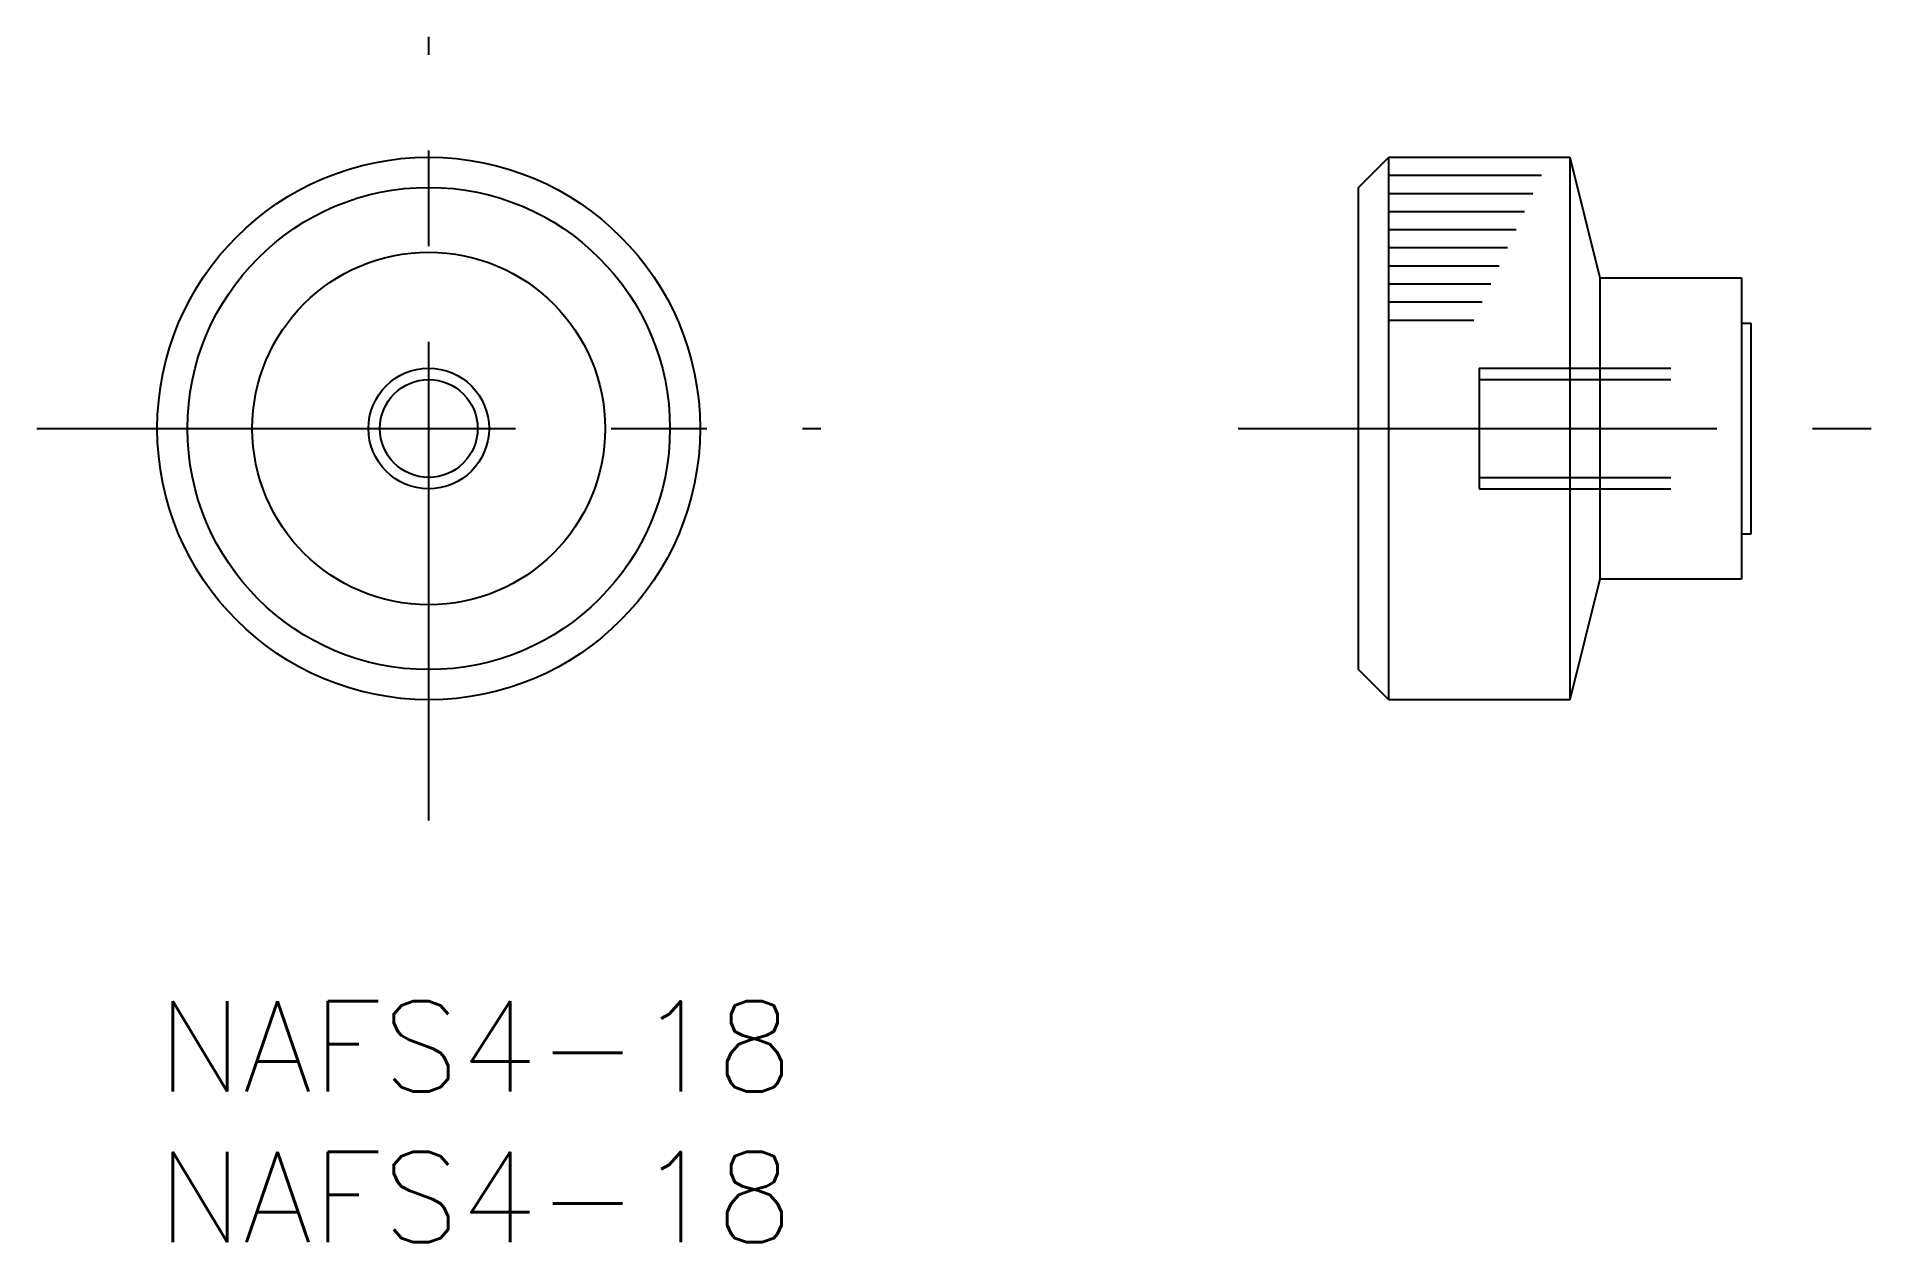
# Model space of a CAD drawing. Extents: x -4 to 56.8, y -8 to 32.
import ezdxf

# ---------------------------------------------------------------- set-up
doc = ezdxf.new("R2010")
doc.units = 0
doc.header["$LTSCALE"] = 0.5
doc.linetypes.add('CENTER', pattern=[50.8, 31.75, -6.35, 6.35, -6.35])
doc.linetypes.add('DASHED', pattern=[19.05, 12.7, -6.35])
for name, color, linetype in [('MSM_CENTER', 1, 'CENTER'), ('MSM_CONTINUOUS', 7, 'CONTINUOUS'), ('MSM_DASHED', 4, 'DASHED'), ('MSM_NARROW', 5, 'CONTINUOUS'), ('MSM_PART_NUMBER', 7, 'CONTINUOUS')]:
    doc.layers.add(name, color=color, linetype=linetype)
doc.styles.get("Standard").update_dxf_attribs({"font": 'txt.shx', "height": 3, "bigfont": 'bigfont.shx'})

# ---------------------------------------------------------------- blocks, each defined once
blk = doc.blocks.new('*U2')
at = {"layer": 'MSM_PART_NUMBER'}
blk.add_text('NAFS4-18', height=3, dxfattribs=at).set_placement((0, -3))
blk = doc.blocks.new('*U3')
at = {"layer": 'MSM_PART_NUMBER'}
blk.add_text('NAFS4-18', height=3, dxfattribs=at).set_placement((0, -8))

msp = doc.modelspace()

# ---------------------------------------------------------------- linework, layer by layer
at = {"layer": 'MSM_CENTER'}
for p, q in [((9, 6), (9, 32)), ((-4, 19), (22, 19)), ((35.839, 19), (56.839, 19))]:
    msp.add_line(p, q, dxfattribs=at)
at = {"layer": 'MSM_CONTINUOUS'}
for p, q in [((39.839, 27), (40.839, 28)), ((40.839, 10), (40.839, 28)), ((40.839, 28), (46.839, 28)), ((46.839, 28), (47.839, 24)), ((46.839, 28), (46.839, 10)), ((39.839, 11), (39.839, 27)), ((47.839, 24), (47.839, 14)), ((47.839, 24), (52.539, 24)), ((52.539, 24), (52.539, 14)), ((52.539, 22.5), (52.839, 22.5)), ((52.839, 22.5), (52.839, 15.5)), ((52.839, 15.5), (52.539, 15.5)), ((47.839, 14), (46.839, 10)), ((52.539, 14), (47.839, 14)), ((40.839, 10), (39.839, 11)), ((46.839, 10), (40.839, 10))]:
    msp.add_line(p, q, dxfattribs=at)
for radius in [9, 8, 5.85, 1.621]:
    msp.add_circle((9, 19), radius, dxfattribs=at)
at = {"layer": 'MSM_DASHED'}
for p, q in [((43.839, 21), (52.839, 21)), ((43.839, 21), (43.839, 17)), ((43.839, 20.621), (52.839, 20.621)), ((43.839, 17.379), (52.839, 17.379)), ((43.839, 17), (52.839, 17))]:
    msp.add_line(p, q, dxfattribs=at)
at = {"layer": 'MSM_NARROW'}
for p, q in [((40.839, 27.4), (45.897, 27.4)), ((40.839, 26.8), (45.617, 26.8)), ((40.839, 26.2), (45.338, 26.2)), ((40.839, 25.6), (45.058, 25.6)), ((40.839, 25), (44.778, 25)), ((40.839, 24.4), (44.498, 24.4)), ((40.839, 23.8), (44.218, 23.8)), ((40.839, 23.2), (43.939, 23.2)), ((40.839, 22.6), (43.659, 22.6))]:
    msp.add_line(p, q, dxfattribs=at)
msp.add_circle((9, 19), 2, dxfattribs=at)

# ---------------------------------------------------------------- block references
at = {"layer": 'MSM_CONTINUOUS'}
for name in ['*U2', '*U3']:
    msp.add_blockref(name, (0, 0), dxfattribs=at)

doc.saveas('drawing.dxf')
